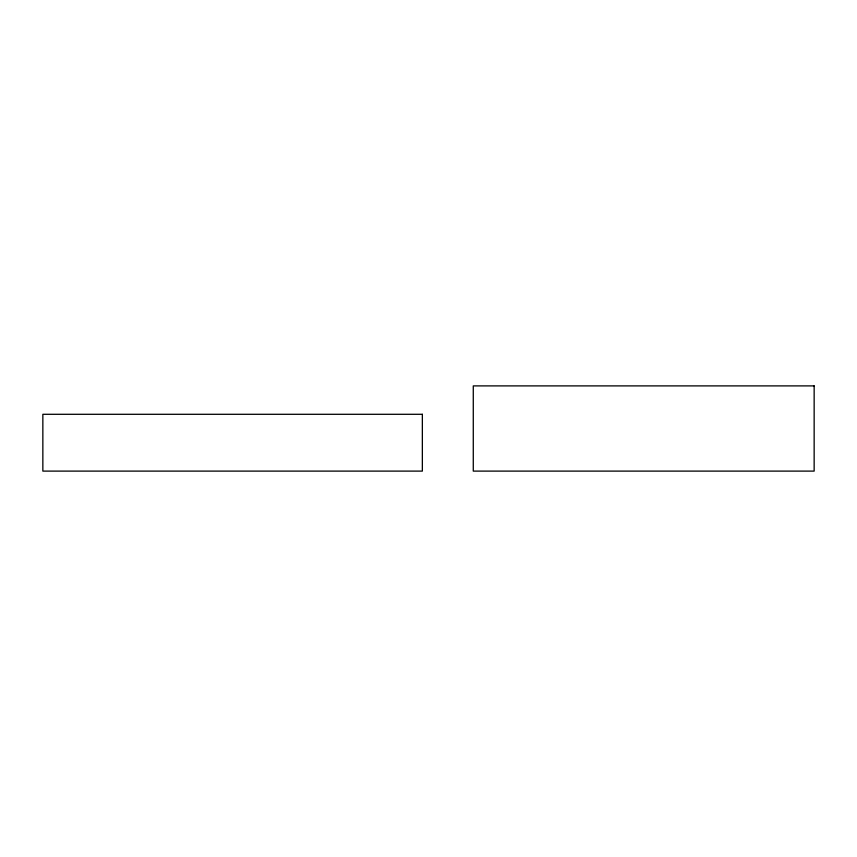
<?xml version="1.0" encoding="UTF-8"?>
<svg xmlns="http://www.w3.org/2000/svg" width="857" height="857" viewBox="0 0 857 857"><rect width="100%" height="100%" fill="white"/><g stroke="black" fill="none" stroke-linecap="round" stroke-linejoin="round"><path stroke-width="1.29" d="M814.15 385.896L473.278 385.896L473.278 471.104L814.15 471.104L814.15 385.896M422.351 414.295L42.85 414.295L42.85 471.104L422.351 471.104L422.351 414.295"/></g></svg>
